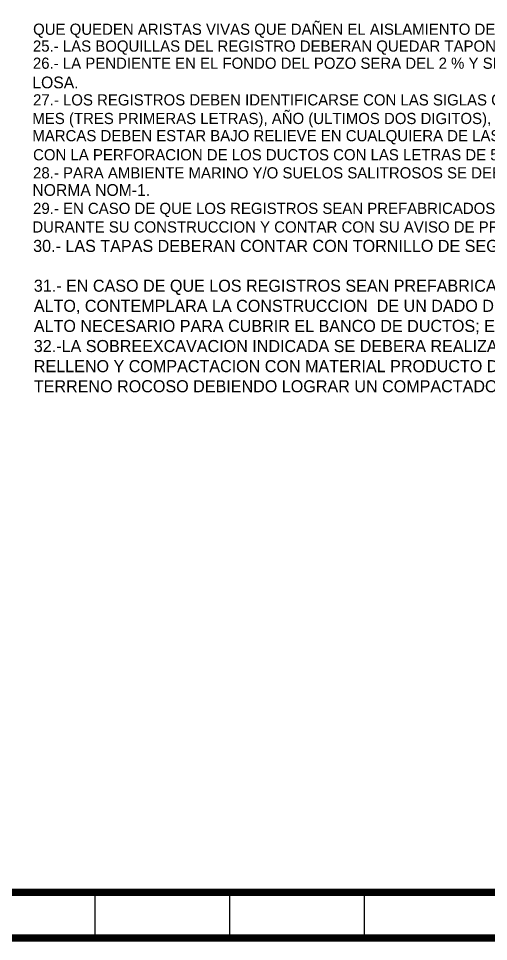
# Model space of a CAD drawing. Header units: centimetres. Extents: x 201 to 3483, y 96 to 2223.
# Drawn here: x 2148 to 2694, y 96 to 1167 of the extents above; entities that cross this region are included whole.
import ezdxf

# ---------------------------------------------------------------- set-up
doc = ezdxf.new("R2010")
doc.units = ezdxf.units.CM
doc.header["$LTSCALE"] = 10
doc.header["$MEASUREMENT"] = 0
for name, color, linetype in [('DIM', 7, 'CONTINUOUS'), ('MARCO', 7, 'CONTINUOUS'), ('TEXTOS', 7, 'CONTINUOUS')]:
    doc.layers.add(name, color=color, linetype=linetype)
doc.styles.get("Standard").update_dxf_attribs({"font": ''})
doc.styles.get('Standard').set_extended_font_data('Zurich Ex BT')

# ---------------------------------------------------------------- blocks, each defined once
blk = doc.blocks.new('Marco-Reg')
at = {"layer": 'MARCO', "linetype": 'Continuous'}
for p, q in [((2236.266842451308, 152.9399452504308), (2236.266842451308, 100.0000000000011)), ((2392.900592451307, 152.9399452504308), (2392.900592451307, 100.0000000000011)), ((2549.534342451308, 152.9399452504308), (2549.534342451308, 100.0000000000011))]:
    blk.add_line(p, q, dxfattribs=at)
at = {"layer": 'MARCO', "linetype": 'Continuous', "const_width": 8.492823908374419}
blk.add_lwpolyline([(3479.07377426931, 99.99999999999974), (3479.07377426931, 2218.656249999884), (204.7868424513077, 2218.656249999884), (204.7868424513072, 100.0000000000011)], close=True, dxfattribs=at)
at = {"layer": 'MARCO', "linetype": 'Continuous', "const_width": 8.49284999999999}
blk.add_lwpolyline([(2711.553012458323, 152.9399452504309), (204.7868424513072, 152.9399452504309)], dxfattribs=at)

msp = doc.modelspace()

# ---------------------------------------------------------------- block references
at = {"layer": 'DIM'}
msp.add_blockref('Marco-Reg', (0, 0), dxfattribs=at)

# ---------------------------------------------------------------- texts
at = {"layer": 'TEXTOS'}
for s, height, p in [('QUE QUEDEN ARISTAS VIVAS QUE DAÑEN EL AISLAMIENTO DEL CABLE.', 13, (2164.703961042204, 1148.237848826758)), ('25.- LAS BOQUILLAS DEL REGISTRO DEBERAN QUEDAR TAPONADAS HERMETICAMENTE.', 13, (2164.496830586277, 1128.686590459703)), ('26.- LA PENDIENTE EN EL FONDO DEL POZO SERA DEL 2 % Y SE DARA AL MOMENTO DE REALIZAR EL COLADO DE LA ', 13, (2164.496830586277, 1108.792362744694)), ('LOSA.', 13.63917064819966, (2163.831054120408, 1086.127266054468)), ('27.- LOS REGISTROS DEBEN IDENTIFICARSE CON LAS SIGLAS C.F.E., TIPO DE REGISTRO, FECHA DE FABRICACION, ', 13, (2164.674370976815, 1066.233038339459)), ('MES (TRES PRIMERAS LETRAS), AÑO (ULTIMOS DOS DIGITOS), NUMERO DE SERIE Y NOMBRE DEL FABRICANTE, LAS ', 13, (2163.845849153103, 1044.653980235781)), ('MARCAS DEBEN ESTAR BAJO RELIEVE EN CUALQUIERA DE LAS CARAS INTERIORES DEL REGISTRO SIN INTERFERIR ', 13, (2163.845849153103, 1024.675389364286)), ('CON LA PERFORACION DE LOS DUCTOS CON LAS LETRAS DE 5 cm. DE ALTURA MINIMO.', 13, (2164.689166009059, 1002.524721319806)), ('28.- PARA AMBIENTE MARINO Y/O SUELOS SALITROSOS SE DEBE UTILIZAR CEMENTO TIPO II, 1P O SEGUN LA ', 13, (2164.674370976815, 981.5444719357234)), ('NORMA NOM-1.', 13.63917064819966, (2163.875439218494, 961.2800591763246)), ('29.- EN CASO DE QUE LOS REGISTROS SEAN PREFABRICADOS, DEBEN SER INSPECCIONADOS POR EL LAPEM ', 13, (2164.674370976815, 940.2998097923547)), ('DURANTE SU CONSTRUCCION Y CONTAR CON SU AVISO DE PRUEBA CORRESPONDIENTE.', 13, (2163.831054120408, 918.7207347710894))]:
    msp.add_text(s, height=height, dxfattribs=at).set_placement(p)
at = {"layer": 'TEXTOS', "char_height": 14, "width": 1278.433376582805, "attachment_point": 1}
for s, insert in [('30.- LAS TAPAS DEBERAN CONTAR CON TORNILLO DE SEGUIRDAD PARA EVITAR QUE TERCEROS ACCESEN AL POZO ', (2164.793059458894, 910.2494926483969)), ('31.- EN CASO DE QUE LOS REGISTROS SEAN PREFABRICADOS LA UNION DE DUCTOS Y REGISTROS, EN ZONAS CON NIVEL  FREATICO ALTO, CONTEMPLARA LA CONSTRUCCION  DE UN DADO DE CONCRETO (EXTERIOR AL POZO) DE 50 CM DE LONGITUD, CON EL ANCHO Y ALTO NECESARIO PARA CUBRIR EL BANCO DE DUCTOS; EL CONCRETO DEBERA CONTAR CON IMPERMEABILIZANTE INTEGRAL \\P32.-LA SOBREEXCAVACION INDICADA SE DEBERA REALIZAR PARA LA INSTALACION DEL POZO DE VISITA QUEDANDO REALIZADO EL RELLENO Y COMPACTACION CON MATERIAL PRODUCTO DE LA EXCAVACION EN TERRENO NORMAL O MATERIAL DE BANCO EN CASO DE TERRENO ROCOSO DEBIENDO LOGRAR UN COMPACTADO MINIMO DE 95%', (2165.560566190034, 864.0115043368587))]:
    msp.add_mtext(s, dxfattribs=dict(at, insert=insert))

doc.saveas('drawing.dxf')
